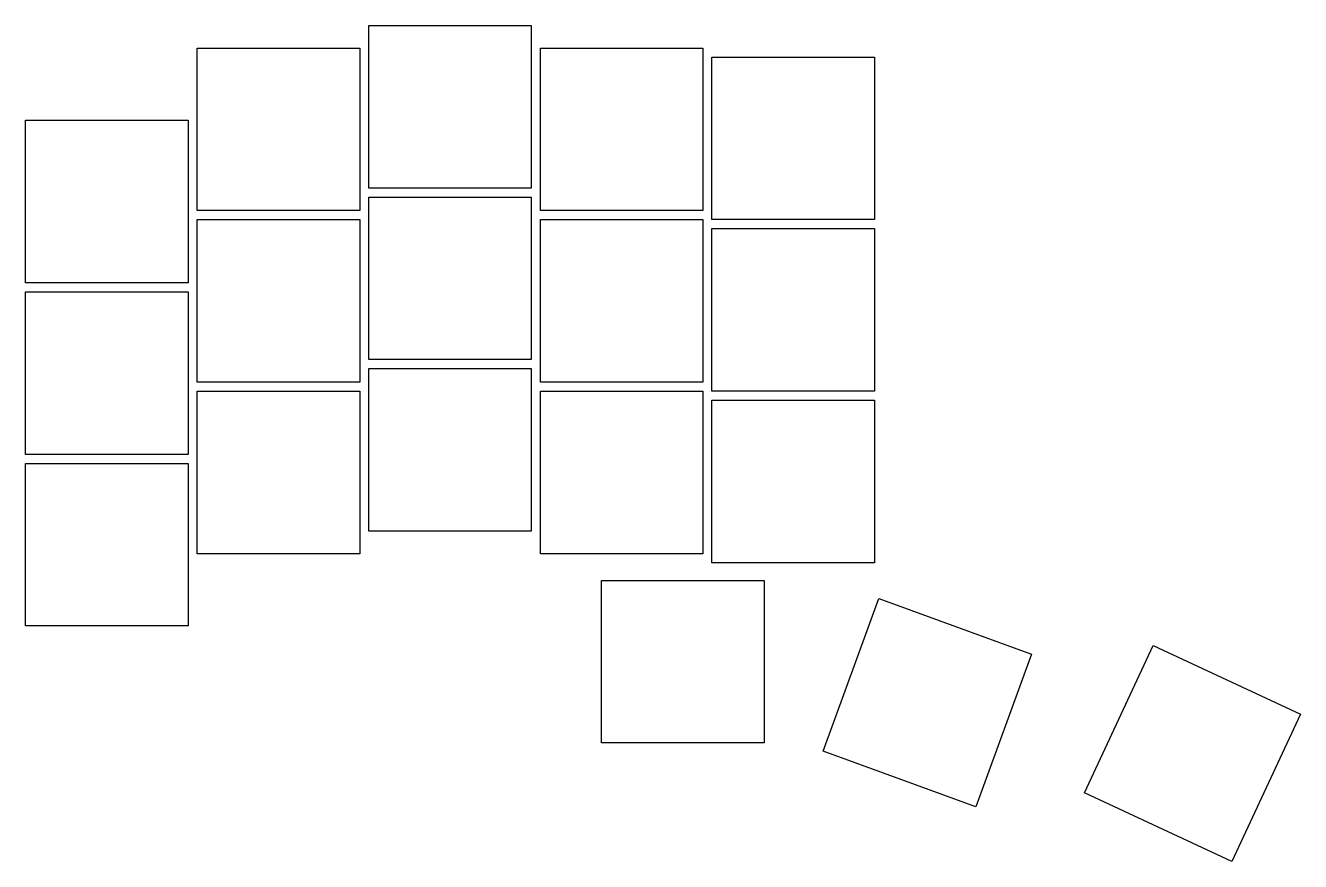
# Model space of a CAD drawing. Header units: millimetres. Extents: x -9 to 132, y -35 to 58.
import ezdxf

# ---------------------------------------------------------------- set-up
doc = ezdxf.new("R2010")
doc.units = ezdxf.units.MM

msp = doc.modelspace()

# ---------------------------------------------------------------- linework, layer by layer
for p, q in [((29, 57.5), (47, 57.5)), ((29, 39.5), (29, 57.5)), ((47, 57.5), (47, 39.5)), ((10, 55), (28, 55)), ((10, 37), (10, 55)), ((28, 55), (28, 37)), ((48, 55), (66, 55)), ((48, 37), (48, 55)), ((66, 55), (66, 37)), ((67, 54), (85, 54)), ((67, 36), (67, 54)), ((85, 54), (85, 36)), ((-9, 47), (9, 47)), ((-9, 29), (-9, 47)), ((9, 47), (9, 29)), ((47, 39.5), (29, 39.5)), ((29, 38.5), (47, 38.5)), ((29, 20.5), (29, 38.5)), ((47, 38.5), (47, 20.5)), ((28, 37), (10, 37)), ((66, 37), (48, 37)), ((10, 36), (28, 36)), ((10, 18), (10, 36)), ((28, 36), (28, 18)), ((48, 36), (66, 36)), ((48, 18), (48, 36)), ((66, 36), (66, 18)), ((85, 36), (67, 36)), ((67, 35), (85, 35)), ((67, 17), (67, 35)), ((85, 35), (85, 17)), ((9, 29), (-9, 29)), ((-9, 28), (9, 28)), ((-9, 10), (-9, 28)), ((9, 28), (9, 10)), ((47, 20.5), (29, 20.5)), ((29, 19.5), (47, 19.5)), ((29, 1.5), (29, 19.5)), ((47, 19.5), (47, 1.5)), ((28, 18), (10, 18)), ((10, 17), (28, 17)), ((10, -1), (10, 17)), ((28, 17), (28, -1)), ((66, 18), (48, 18)), ((48, 17), (66, 17)), ((48, -1), (48, 17)), ((66, 17), (66, -1)), ((85, 17), (67, 17)), ((67, 16), (85, 16)), ((67, -2), (67, 16)), ((85, 16), (85, -2)), ((9, 10), (-9, 10)), ((-9, 9), (9, 9)), ((-9, -9), (-9, 9)), ((9, 9), (9, -9)), ((47, 1.5), (29, 1.5)), ((28, -1), (10, -1)), ((66, -1), (48, -1)), ((85, -2), (67, -2)), ((54.77, -3.96), (72.77, -3.96)), ((54.77, -21.96), (54.77, -3.96)), ((72.77, -3.96), (72.77, -21.96)), ((79.32, -22.88), (85.48, -5.96)), ((85.48, -5.96), (102.39, -12.12)), ((9, -9), (-9, -9)), ((108.24, -27.48), (115.85, -11.16)), ((115.85, -11.16), (132.16, -18.77)), ((102.39, -12.12), (96.23, -29.03)), ((132.16, -18.77), (124.55, -35.08)), ((72.77, -21.96), (54.77, -21.96)), ((96.23, -29.03), (79.32, -22.88)), ((124.55, -35.08), (108.24, -27.48))]:
    msp.add_line(p, q)

doc.saveas('drawing.dxf')
